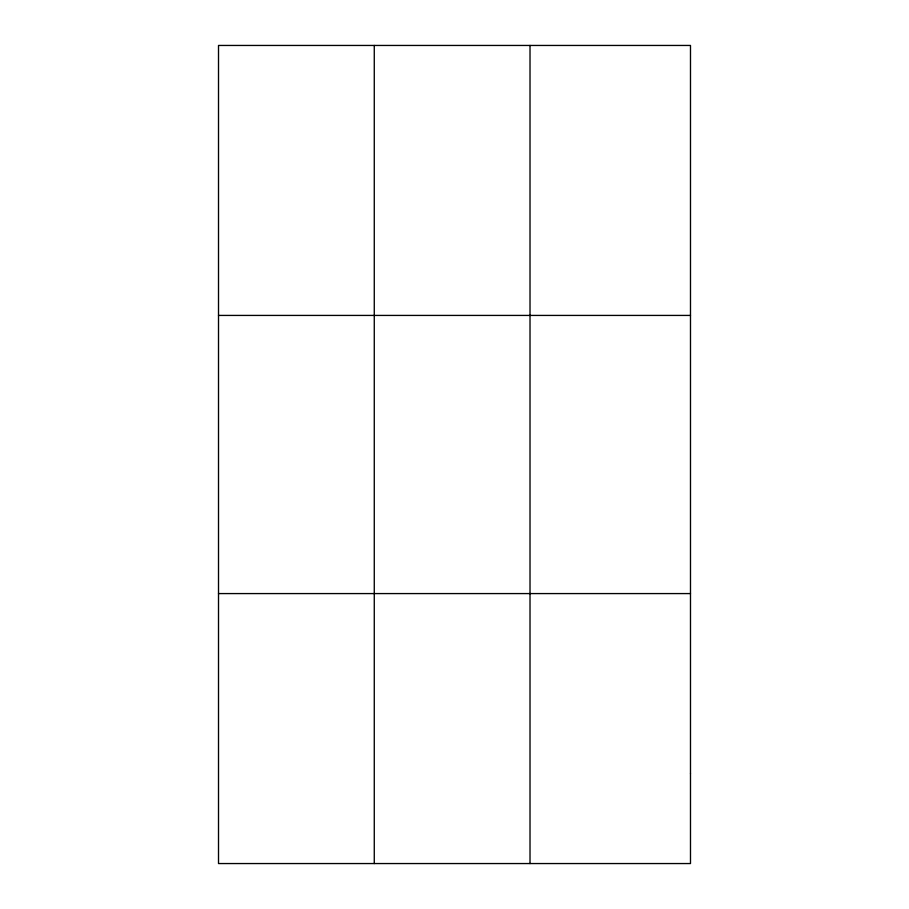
<?xml version="1.0" encoding="UTF-8"?>
<svg xmlns="http://www.w3.org/2000/svg" width="909" height="909" viewBox="0 0 909 909"><rect width="100%" height="100%" fill="white"/><g stroke="black" fill="none" stroke-linecap="round" stroke-linejoin="round"><path stroke-width="1.36" d="M374.269 45.45L374.269 863.55M530.015 45.45L530.015 863.55M218.512 315.423L690.488 315.423M218.512 593.577L690.488 593.577M690.488 773.559L690.488 863.55L218.512 863.55L218.512 45.45L690.488 45.45L690.488 773.559"/></g></svg>
